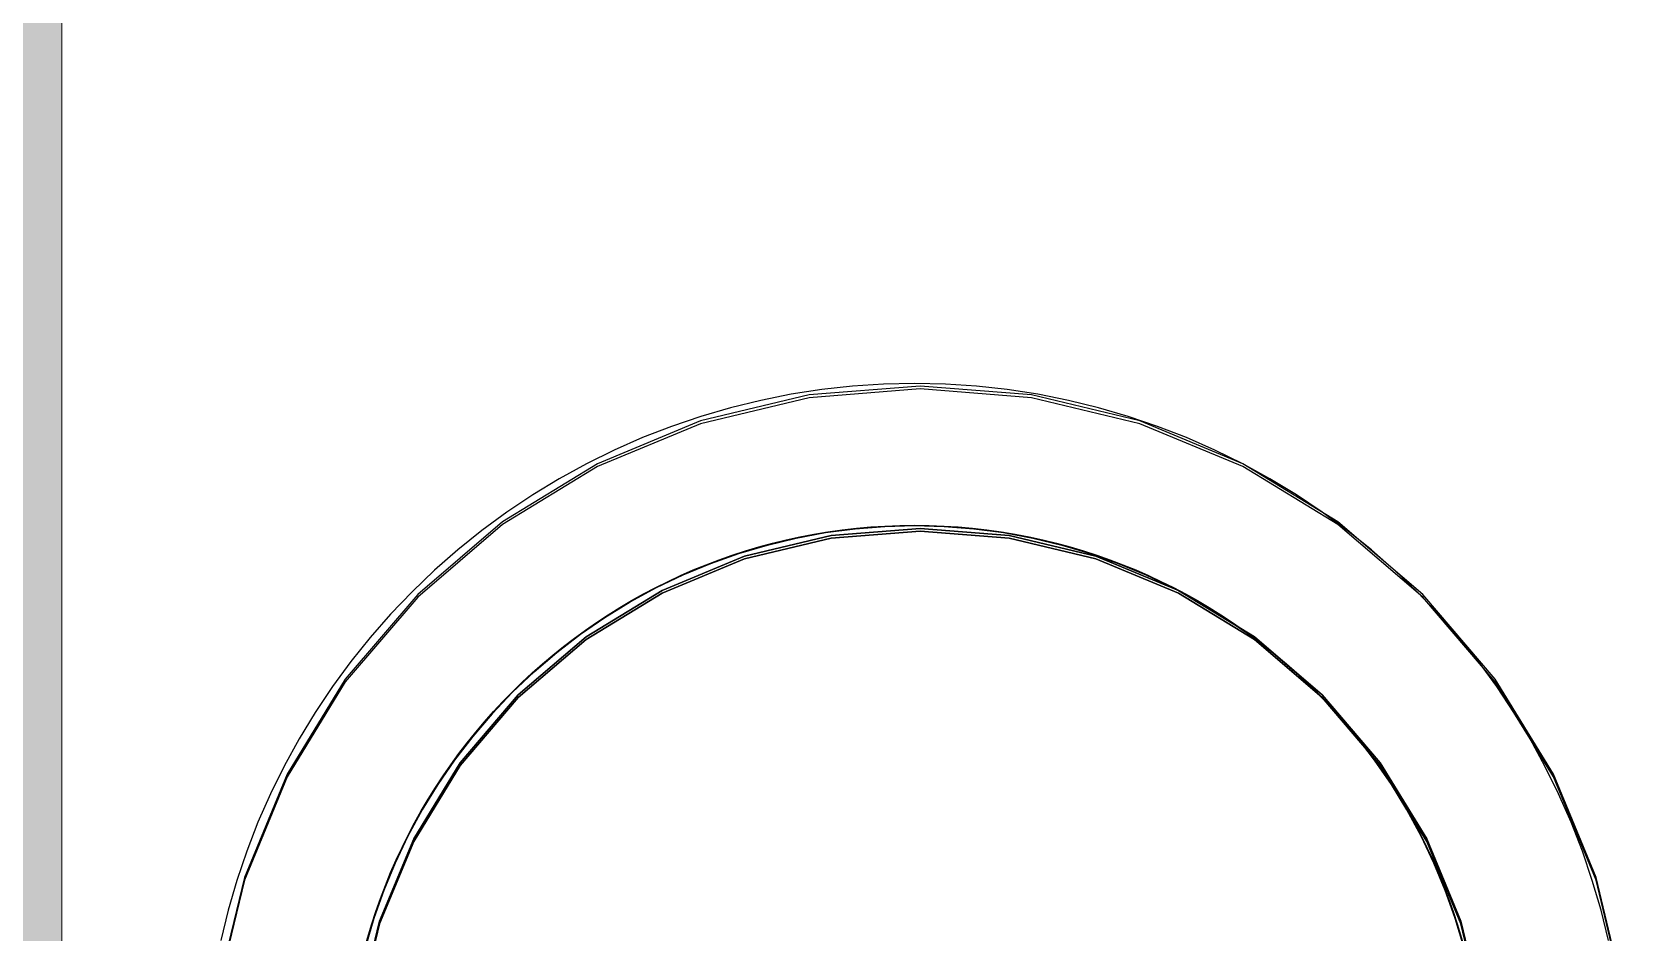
# Model space of a CAD drawing. Header units: millimetres. Extents: x 0 to 59350, y 0 to 29700.
# Drawn here: x 40432.52 to 40460.5, y 18116.56 to 18132.4 of the extents above; entities that cross this region are included whole.
import ezdxf

# ---------------------------------------------------------------- set-up
doc = ezdxf.new("R2010")
doc.units = ezdxf.units.MM
doc.linetypes.add('PUNKT2_S9', pattern=[1, 0, -1])
doc.layers.add('Slab', color=7, linetype='Continuous', lineweight=50)
doc.layers.add('Standard', color=7, linetype='Continuous', lineweight=25)

msp = doc.modelspace()

# ---------------------------------------------------------------- hatches: boundary and pattern name
at = {"layer": 'Standard', "linetype": 'PUNKT2_S9', "lineweight": 18}
h = msp.add_hatch(color=59, dxfattribs=at)
h.paths.add_polyline_path([(40433.049, 19918.72), (40433.049, 21521.22), (40408.049, 21496.22), (40408.049, 19918.72)])
h.paths.add_polyline_path([(40433.049, 18021.22), (40433.049, 18348.72), (40408.049, 18348.72), (40408.049, 18046.22)])
h.paths.add_polyline_path([(40408.049, 19641.22), (40408.049, 18626.22), (40433.049, 18626.22), (40433.049, 19641.22)])

# ---------------------------------------------------------------- linework, layer by layer
at = {"layer": 'Slab', "color": 7, "linetype": 'Continuous', "lineweight": -3}
for p, q in [((40448.15, 18126.165), (40446.195, 18126.012)), ((40448.15, 18126.165), (40446.195, 18126.012)), ((40446.96, 18126.165), (40446.418, 18126.106)), ((40446.96, 18126.165), (40446.418, 18126.106)), ((40446.96, 18126.165), (40446.418, 18126.106)), ((40446.96, 18126.165), (40446.418, 18126.106)), ((40447.504, 18126.201), (40446.96, 18126.165)), ((40447.504, 18126.201), (40446.96, 18126.165)), ((40447.504, 18126.201), (40446.96, 18126.165)), ((40447.504, 18126.201), (40446.96, 18126.165)), ((40448.049, 18126.213), (40447.504, 18126.201)), ((40448.049, 18126.213), (40447.504, 18126.201)), ((40448.049, 18126.213), (40447.504, 18126.201)), ((40448.049, 18126.213), (40447.504, 18126.201)), ((40448.595, 18126.201), (40448.049, 18126.213)), ((40448.595, 18126.201), (40448.049, 18126.213)), ((40448.595, 18126.201), (40448.049, 18126.213)), ((40448.595, 18126.201), (40448.049, 18126.213)), ((40450.106, 18126.012), (40448.15, 18126.165)), ((40450.106, 18126.012), (40448.15, 18126.165)), ((40449.139, 18126.165), (40448.595, 18126.201)), ((40449.139, 18126.165), (40448.595, 18126.201)), ((40449.139, 18126.165), (40448.595, 18126.201)), ((40449.139, 18126.165), (40448.595, 18126.201)), ((40449.681, 18126.106), (40449.139, 18126.165)), ((40449.681, 18126.106), (40449.139, 18126.165)), ((40449.681, 18126.106), (40449.139, 18126.165)), ((40449.681, 18126.106), (40449.139, 18126.165)), ((40446.195, 18126.012), (40444.287, 18125.554)), ((40446.195, 18126.012), (40444.287, 18125.554)), ((40446.195, 18125.964), (40444.287, 18125.506)), ((40446.195, 18125.964), (40444.287, 18125.506)), ((40445.344, 18125.917), (40444.814, 18125.787)), ((40445.344, 18125.917), (40444.814, 18125.787)), ((40445.344, 18125.917), (40444.814, 18125.787)), ((40445.344, 18125.917), (40444.814, 18125.787)), ((40445.879, 18126.023), (40445.344, 18125.917)), ((40445.879, 18126.023), (40445.344, 18125.917)), ((40445.879, 18126.023), (40445.344, 18125.917)), ((40445.879, 18126.023), (40445.344, 18125.917)), ((40446.418, 18126.106), (40445.879, 18126.023)), ((40446.418, 18126.106), (40445.879, 18126.023)), ((40446.418, 18126.106), (40445.879, 18126.023)), ((40446.418, 18126.106), (40445.879, 18126.023)), ((40448.15, 18126.118), (40446.195, 18125.964)), ((40448.15, 18126.118), (40446.195, 18125.964)), ((40450.106, 18125.964), (40448.15, 18126.118)), ((40450.106, 18125.964), (40448.15, 18126.118)), ((40450.22, 18126.023), (40449.681, 18126.106)), ((40450.22, 18126.023), (40449.681, 18126.106)), ((40450.22, 18126.023), (40449.681, 18126.106)), ((40450.22, 18126.023), (40449.681, 18126.106)), ((40452.013, 18125.554), (40450.106, 18126.012)), ((40452.013, 18125.554), (40450.106, 18126.012)), ((40452.013, 18125.506), (40450.106, 18125.964)), ((40452.013, 18125.506), (40450.106, 18125.964)), ((40450.755, 18125.917), (40450.22, 18126.023)), ((40450.755, 18125.917), (40450.22, 18126.023)), ((40450.755, 18125.917), (40450.22, 18126.023)), ((40450.755, 18125.917), (40450.22, 18126.023)), ((40451.285, 18125.787), (40450.755, 18125.917)), ((40451.285, 18125.787), (40450.755, 18125.917)), ((40451.285, 18125.787), (40450.755, 18125.917)), ((40451.285, 18125.787), (40450.755, 18125.917)), ((40444.291, 18125.634), (40443.774, 18125.459)), ((40444.291, 18125.634), (40443.774, 18125.459)), ((40444.291, 18125.634), (40443.774, 18125.459)), ((40444.291, 18125.634), (40443.774, 18125.459)), ((40444.814, 18125.787), (40444.291, 18125.634)), ((40444.814, 18125.787), (40444.291, 18125.634)), ((40444.814, 18125.787), (40444.291, 18125.634)), ((40444.814, 18125.787), (40444.291, 18125.634)), ((40451.808, 18125.634), (40451.285, 18125.787)), ((40451.808, 18125.634), (40451.285, 18125.787)), ((40451.808, 18125.634), (40451.285, 18125.787)), ((40451.808, 18125.634), (40451.285, 18125.787)), ((40452.325, 18125.459), (40451.808, 18125.634)), ((40452.325, 18125.459), (40451.808, 18125.634)), ((40452.325, 18125.459), (40451.808, 18125.634)), ((40452.325, 18125.459), (40451.808, 18125.634)), ((40444.287, 18125.554), (40442.475, 18124.803)), ((40444.287, 18125.554), (40442.475, 18124.803)), ((40444.287, 18125.506), (40442.475, 18124.756)), ((40444.287, 18125.506), (40442.475, 18124.756)), ((40443.774, 18125.459), (40443.266, 18125.261)), ((40443.774, 18125.459), (40443.266, 18125.261)), ((40443.774, 18125.459), (40443.266, 18125.261)), ((40443.774, 18125.459), (40443.266, 18125.261)), ((40453.825, 18124.803), (40452.013, 18125.554)), ((40453.825, 18124.803), (40452.013, 18125.554)), ((40453.825, 18124.756), (40452.013, 18125.506)), ((40453.825, 18124.756), (40452.013, 18125.506)), ((40452.833, 18125.261), (40452.325, 18125.459)), ((40452.833, 18125.261), (40452.325, 18125.459)), ((40452.833, 18125.261), (40452.325, 18125.459)), ((40452.833, 18125.261), (40452.325, 18125.459)), ((40442.767, 18125.042), (40442.278, 18124.801)), ((40442.767, 18125.042), (40442.278, 18124.801)), ((40442.767, 18125.042), (40442.278, 18124.801)), ((40442.767, 18125.042), (40442.278, 18124.801)), ((40443.266, 18125.261), (40442.767, 18125.042)), ((40443.266, 18125.261), (40442.767, 18125.042)), ((40443.266, 18125.261), (40442.767, 18125.042)), ((40443.266, 18125.261), (40442.767, 18125.042)), ((40453.332, 18125.042), (40452.833, 18125.261)), ((40453.332, 18125.042), (40452.833, 18125.261)), ((40453.332, 18125.042), (40452.833, 18125.261)), ((40453.332, 18125.042), (40452.833, 18125.261)), ((40453.821, 18124.801), (40453.332, 18125.042)), ((40453.821, 18124.801), (40453.332, 18125.042)), ((40453.821, 18124.801), (40453.332, 18125.042)), ((40453.821, 18124.801), (40453.332, 18125.042)), ((40442.475, 18124.803), (40440.803, 18123.778)), ((40442.475, 18124.803), (40440.803, 18123.778)), ((40442.475, 18124.756), (40440.803, 18123.731)), ((40442.475, 18124.756), (40440.803, 18123.731)), ((40442.278, 18124.801), (40441.799, 18124.538)), ((40442.278, 18124.801), (40441.799, 18124.538)), ((40442.278, 18124.801), (40441.799, 18124.538)), ((40442.278, 18124.801), (40441.799, 18124.538)), ((40454.299, 18124.538), (40453.821, 18124.801)), ((40454.299, 18124.538), (40453.821, 18124.801)), ((40454.299, 18124.538), (40453.821, 18124.801)), ((40454.299, 18124.538), (40453.821, 18124.801)), ((40455.497, 18123.778), (40453.825, 18124.803)), ((40455.497, 18123.778), (40453.825, 18124.803)), ((40455.497, 18123.731), (40453.825, 18124.756)), ((40455.497, 18123.731), (40453.825, 18124.756)), ((40441.799, 18124.538), (40441.333, 18124.255)), ((40441.799, 18124.538), (40441.333, 18124.255)), ((40441.799, 18124.538), (40441.333, 18124.255)), ((40441.799, 18124.538), (40441.333, 18124.255)), ((40454.766, 18124.255), (40454.299, 18124.538)), ((40454.766, 18124.255), (40454.299, 18124.538)), ((40454.766, 18124.255), (40454.299, 18124.538)), ((40454.766, 18124.255), (40454.299, 18124.538)), ((40441.333, 18124.255), (40440.88, 18123.952)), ((40441.333, 18124.255), (40440.88, 18123.952)), ((40441.333, 18124.255), (40440.88, 18123.952)), ((40441.333, 18124.255), (40440.88, 18123.952)), ((40455.219, 18123.952), (40454.766, 18124.255)), ((40455.219, 18123.952), (40454.766, 18124.255)), ((40455.219, 18123.952), (40454.766, 18124.255)), ((40455.219, 18123.952), (40454.766, 18124.255)), ((40440.88, 18123.952), (40440.44, 18123.63)), ((40440.88, 18123.952), (40440.44, 18123.63)), ((40440.88, 18123.952), (40440.44, 18123.63)), ((40440.88, 18123.952), (40440.44, 18123.63)), ((40455.659, 18123.63), (40455.219, 18123.952)), ((40455.659, 18123.63), (40455.219, 18123.952)), ((40455.659, 18123.63), (40455.219, 18123.952)), ((40455.659, 18123.63), (40455.219, 18123.952)), ((40440.803, 18123.778), (40439.311, 18122.504)), ((40440.803, 18123.778), (40439.311, 18122.504)), ((40440.803, 18123.731), (40439.311, 18122.457)), ((40440.803, 18123.731), (40439.311, 18122.457)), ((40440.44, 18123.63), (40440.015, 18123.289)), ((40440.44, 18123.63), (40440.015, 18123.289)), ((40440.44, 18123.63), (40440.015, 18123.289)), ((40440.44, 18123.63), (40440.015, 18123.289)), ((40446.485, 18123.59), (40447.004, 18123.658)), ((40447.004, 18123.658), (40446.485, 18123.59)), ((40447.004, 18123.658), (40446.485, 18123.59)), ((40446.485, 18123.59), (40447.004, 18123.658)), ((40447.004, 18123.658), (40446.485, 18123.59)), ((40446.485, 18123.59), (40447.004, 18123.658)), ((40446.586, 18123.542), (40448.15, 18123.665)), ((40448.15, 18123.665), (40446.586, 18123.542)), ((40446.586, 18123.495), (40448.15, 18123.618)), ((40448.15, 18123.618), (40446.586, 18123.495)), ((40447.004, 18123.658), (40447.526, 18123.699)), ((40447.526, 18123.699), (40447.004, 18123.658)), ((40447.526, 18123.699), (40447.004, 18123.658)), ((40447.004, 18123.658), (40447.526, 18123.699)), ((40447.526, 18123.699), (40447.004, 18123.658)), ((40447.004, 18123.658), (40447.526, 18123.699)), ((40447.526, 18123.699), (40448.049, 18123.713)), ((40448.049, 18123.713), (40447.526, 18123.699)), ((40448.049, 18123.713), (40447.526, 18123.699)), ((40447.526, 18123.699), (40448.049, 18123.713)), ((40448.049, 18123.713), (40447.526, 18123.699)), ((40447.526, 18123.699), (40448.049, 18123.713)), ((40448.049, 18123.713), (40448.573, 18123.699)), ((40448.573, 18123.699), (40448.049, 18123.713)), ((40448.573, 18123.699), (40448.049, 18123.713)), ((40448.049, 18123.713), (40448.573, 18123.699)), ((40448.573, 18123.699), (40448.049, 18123.713)), ((40448.049, 18123.713), (40448.573, 18123.699)), ((40448.15, 18123.665), (40449.715, 18123.542)), ((40449.715, 18123.542), (40448.15, 18123.665)), ((40448.15, 18123.618), (40449.715, 18123.495)), ((40449.715, 18123.495), (40448.15, 18123.618)), ((40448.573, 18123.699), (40449.095, 18123.658)), ((40449.095, 18123.658), (40448.573, 18123.699)), ((40449.095, 18123.658), (40448.573, 18123.699)), ((40448.573, 18123.699), (40449.095, 18123.658)), ((40449.095, 18123.658), (40448.573, 18123.699)), ((40448.573, 18123.699), (40449.095, 18123.658)), ((40449.095, 18123.658), (40449.614, 18123.59)), ((40449.614, 18123.59), (40449.095, 18123.658)), ((40449.614, 18123.59), (40449.095, 18123.658)), ((40449.095, 18123.658), (40449.614, 18123.59)), ((40449.614, 18123.59), (40449.095, 18123.658)), ((40449.095, 18123.658), (40449.614, 18123.59)), ((40456.989, 18122.504), (40455.497, 18123.778)), ((40456.989, 18122.504), (40455.497, 18123.778)), ((40456.989, 18122.457), (40455.497, 18123.731)), ((40456.989, 18122.457), (40455.497, 18123.731)), ((40456.084, 18123.289), (40455.659, 18123.63)), ((40456.084, 18123.289), (40455.659, 18123.63)), ((40456.084, 18123.289), (40455.659, 18123.63)), ((40456.084, 18123.289), (40455.659, 18123.63)), ((40444.959, 18123.224), (40445.461, 18123.372)), ((40445.461, 18123.372), (40444.959, 18123.224)), ((40445.461, 18123.372), (40444.959, 18123.224)), ((40444.959, 18123.224), (40445.461, 18123.372)), ((40445.461, 18123.372), (40444.959, 18123.224)), ((40444.959, 18123.224), (40445.461, 18123.372)), ((40445.06, 18123.176), (40446.586, 18123.542)), ((40446.586, 18123.542), (40445.06, 18123.176)), ((40445.06, 18123.129), (40446.586, 18123.495)), ((40446.586, 18123.495), (40445.06, 18123.129)), ((40445.461, 18123.372), (40445.97, 18123.494)), ((40445.97, 18123.494), (40445.461, 18123.372)), ((40445.97, 18123.494), (40445.461, 18123.372)), ((40445.461, 18123.372), (40445.97, 18123.494)), ((40445.97, 18123.494), (40445.461, 18123.372)), ((40445.461, 18123.372), (40445.97, 18123.494)), ((40445.97, 18123.494), (40446.485, 18123.59)), ((40446.485, 18123.59), (40445.97, 18123.494)), ((40446.485, 18123.59), (40445.97, 18123.494)), ((40445.97, 18123.494), (40446.485, 18123.59)), ((40446.485, 18123.59), (40445.97, 18123.494)), ((40445.97, 18123.494), (40446.485, 18123.59)), ((40449.614, 18123.59), (40450.129, 18123.494)), ((40450.129, 18123.494), (40449.614, 18123.59)), ((40450.129, 18123.494), (40449.614, 18123.59)), ((40449.614, 18123.59), (40450.129, 18123.494)), ((40450.129, 18123.494), (40449.614, 18123.59)), ((40449.614, 18123.59), (40450.129, 18123.494)), ((40449.715, 18123.542), (40451.24, 18123.176)), ((40451.24, 18123.176), (40449.715, 18123.542)), ((40449.715, 18123.495), (40451.24, 18123.129)), ((40451.24, 18123.129), (40449.715, 18123.495)), ((40450.129, 18123.494), (40450.638, 18123.372)), ((40450.638, 18123.372), (40450.129, 18123.494)), ((40450.638, 18123.372), (40450.129, 18123.494)), ((40450.129, 18123.494), (40450.638, 18123.372)), ((40450.638, 18123.372), (40450.129, 18123.494)), ((40450.129, 18123.494), (40450.638, 18123.372)), ((40450.638, 18123.372), (40451.14, 18123.224)), ((40451.14, 18123.224), (40450.638, 18123.372)), ((40451.14, 18123.224), (40450.638, 18123.372)), ((40450.638, 18123.372), (40451.14, 18123.224)), ((40451.14, 18123.224), (40450.638, 18123.372)), ((40450.638, 18123.372), (40451.14, 18123.224)), ((40440.015, 18123.289), (40439.605, 18122.929)), ((40440.015, 18123.289), (40439.605, 18122.929)), ((40440.015, 18123.289), (40439.605, 18122.929)), ((40440.015, 18123.289), (40439.605, 18122.929)), ((40443.61, 18122.575), (40445.06, 18123.176)), ((40445.06, 18123.176), (40443.61, 18122.575)), ((40443.61, 18122.528), (40445.06, 18123.129)), ((40445.06, 18123.129), (40443.61, 18122.528)), ((40443.982, 18122.848), (40444.466, 18123.049)), ((40444.466, 18123.049), (40443.982, 18122.848)), ((40444.466, 18123.049), (40443.982, 18122.848)), ((40443.982, 18122.848), (40444.466, 18123.049)), ((40444.466, 18123.049), (40443.982, 18122.848)), ((40443.982, 18122.848), (40444.466, 18123.049)), ((40444.466, 18123.049), (40444.959, 18123.224)), ((40444.959, 18123.224), (40444.466, 18123.049)), ((40444.959, 18123.224), (40444.466, 18123.049)), ((40444.466, 18123.049), (40444.959, 18123.224)), ((40444.959, 18123.224), (40444.466, 18123.049)), ((40444.466, 18123.049), (40444.959, 18123.224)), ((40451.14, 18123.224), (40451.633, 18123.049)), ((40451.633, 18123.049), (40451.14, 18123.224)), ((40451.633, 18123.049), (40451.14, 18123.224)), ((40451.14, 18123.224), (40451.633, 18123.049)), ((40451.633, 18123.049), (40451.14, 18123.224)), ((40451.14, 18123.224), (40451.633, 18123.049)), ((40451.24, 18123.176), (40452.69, 18122.575)), ((40452.69, 18122.575), (40451.24, 18123.176)), ((40451.24, 18123.129), (40452.69, 18122.528)), ((40452.69, 18122.528), (40451.24, 18123.129)), ((40451.633, 18123.049), (40452.117, 18122.848)), ((40452.117, 18122.848), (40451.633, 18123.049)), ((40452.117, 18122.848), (40451.633, 18123.049)), ((40451.633, 18123.049), (40452.117, 18122.848)), ((40452.117, 18122.848), (40451.633, 18123.049)), ((40451.633, 18123.049), (40452.117, 18122.848)), ((40456.494, 18122.929), (40456.084, 18123.289)), ((40456.494, 18122.929), (40456.084, 18123.289)), ((40456.494, 18122.929), (40456.084, 18123.289)), ((40456.494, 18122.929), (40456.084, 18123.289)), ((40439.605, 18122.929), (40439.211, 18122.552)), ((40439.605, 18122.929), (40439.211, 18122.552)), ((40439.605, 18122.929), (40439.211, 18122.552)), ((40439.605, 18122.929), (40439.211, 18122.552)), ((40443.51, 18122.623), (40443.982, 18122.848)), ((40443.982, 18122.848), (40443.51, 18122.623)), ((40443.982, 18122.848), (40443.51, 18122.623)), ((40443.51, 18122.623), (40443.982, 18122.848)), ((40443.982, 18122.848), (40443.51, 18122.623)), ((40443.51, 18122.623), (40443.982, 18122.848)), ((40452.117, 18122.848), (40452.589, 18122.623)), ((40452.589, 18122.623), (40452.117, 18122.848)), ((40452.589, 18122.623), (40452.117, 18122.848)), ((40452.117, 18122.848), (40452.589, 18122.623)), ((40452.589, 18122.623), (40452.117, 18122.848)), ((40452.117, 18122.848), (40452.589, 18122.623)), ((40456.888, 18122.552), (40456.494, 18122.929)), ((40456.888, 18122.552), (40456.494, 18122.929)), ((40456.888, 18122.552), (40456.494, 18122.929)), ((40456.888, 18122.552), (40456.494, 18122.929)), ((40439.311, 18122.504), (40438.037, 18121.013)), ((40439.311, 18122.504), (40438.037, 18121.013)), ((40439.211, 18122.552), (40438.833, 18122.158)), ((40439.211, 18122.552), (40438.833, 18122.158)), ((40439.211, 18122.552), (40438.833, 18122.158)), ((40439.211, 18122.552), (40438.833, 18122.158)), ((40442.272, 18121.756), (40443.61, 18122.575)), ((40443.61, 18122.575), (40442.272, 18121.756)), ((40442.272, 18121.708), (40443.61, 18122.528)), ((40443.61, 18122.528), (40442.272, 18121.708)), ((40443.049, 18122.373), (40443.51, 18122.623)), ((40443.51, 18122.623), (40443.049, 18122.373)), ((40443.51, 18122.623), (40443.049, 18122.373)), ((40443.049, 18122.373), (40443.51, 18122.623)), ((40443.51, 18122.623), (40443.049, 18122.373)), ((40443.049, 18122.373), (40443.51, 18122.623)), ((40452.589, 18122.623), (40453.049, 18122.373)), ((40453.049, 18122.373), (40452.589, 18122.623)), ((40453.049, 18122.373), (40452.589, 18122.623)), ((40452.589, 18122.623), (40453.049, 18122.373)), ((40453.049, 18122.373), (40452.589, 18122.623)), ((40452.589, 18122.623), (40453.049, 18122.373)), ((40452.69, 18122.575), (40454.028, 18121.756)), ((40454.028, 18121.756), (40452.69, 18122.575)), ((40452.69, 18122.528), (40454.028, 18121.708)), ((40454.028, 18121.708), (40452.69, 18122.528)), ((40457.265, 18122.158), (40456.888, 18122.552)), ((40457.265, 18122.158), (40456.888, 18122.552)), ((40457.265, 18122.158), (40456.888, 18122.552)), ((40457.265, 18122.158), (40456.888, 18122.552)), ((40458.263, 18121.013), (40456.989, 18122.504)), ((40458.263, 18121.013), (40456.989, 18122.504)), ((40439.311, 18122.457), (40438.037, 18120.965)), ((40439.311, 18122.457), (40438.037, 18120.965)), ((40442.603, 18122.1), (40443.049, 18122.373)), ((40443.049, 18122.373), (40442.603, 18122.1)), ((40443.049, 18122.373), (40442.603, 18122.1)), ((40442.603, 18122.1), (40443.049, 18122.373)), ((40443.049, 18122.373), (40442.603, 18122.1)), ((40442.603, 18122.1), (40443.049, 18122.373)), ((40453.049, 18122.373), (40453.496, 18122.1)), ((40453.496, 18122.1), (40453.049, 18122.373)), ((40453.496, 18122.1), (40453.049, 18122.373)), ((40453.049, 18122.373), (40453.496, 18122.1)), ((40453.496, 18122.1), (40453.049, 18122.373)), ((40453.049, 18122.373), (40453.496, 18122.1)), ((40458.263, 18120.965), (40456.989, 18122.457)), ((40458.263, 18120.965), (40456.989, 18122.457)), ((40438.833, 18122.158), (40438.474, 18121.748)), ((40438.833, 18122.158), (40438.474, 18121.748)), ((40438.833, 18122.158), (40438.474, 18121.748)), ((40438.833, 18122.158), (40438.474, 18121.748)), ((40442.172, 18121.803), (40442.603, 18122.1)), ((40442.603, 18122.1), (40442.172, 18121.803)), ((40442.603, 18122.1), (40442.172, 18121.803)), ((40442.172, 18121.803), (40442.603, 18122.1)), ((40442.603, 18122.1), (40442.172, 18121.803)), ((40442.172, 18121.803), (40442.603, 18122.1)), ((40453.496, 18122.1), (40453.927, 18121.803)), ((40453.927, 18121.803), (40453.496, 18122.1)), ((40453.927, 18121.803), (40453.496, 18122.1)), ((40453.496, 18122.1), (40453.927, 18121.803)), ((40453.927, 18121.803), (40453.496, 18122.1)), ((40453.496, 18122.1), (40453.927, 18121.803)), ((40457.625, 18121.748), (40457.265, 18122.158)), ((40457.625, 18121.748), (40457.265, 18122.158)), ((40457.625, 18121.748), (40457.265, 18122.158)), ((40457.625, 18121.748), (40457.265, 18122.158)), ((40438.474, 18121.748), (40438.133, 18121.323)), ((40438.474, 18121.748), (40438.133, 18121.323)), ((40438.474, 18121.748), (40438.133, 18121.323)), ((40438.474, 18121.748), (40438.133, 18121.323)), ((40441.079, 18120.737), (40442.272, 18121.756)), ((40442.272, 18121.756), (40441.079, 18120.737)), ((40441.079, 18120.689), (40442.272, 18121.708)), ((40442.272, 18121.708), (40441.079, 18120.689)), ((40441.756, 18121.484), (40442.172, 18121.803)), ((40442.172, 18121.803), (40441.756, 18121.484)), ((40442.172, 18121.803), (40441.756, 18121.484)), ((40441.756, 18121.484), (40442.172, 18121.803)), ((40442.172, 18121.803), (40441.756, 18121.484)), ((40441.756, 18121.484), (40442.172, 18121.803)), ((40453.927, 18121.803), (40454.343, 18121.484)), ((40454.343, 18121.484), (40453.927, 18121.803)), ((40454.343, 18121.484), (40453.927, 18121.803)), ((40453.927, 18121.803), (40454.343, 18121.484)), ((40454.343, 18121.484), (40453.927, 18121.803)), ((40453.927, 18121.803), (40454.343, 18121.484)), ((40454.028, 18121.756), (40455.221, 18120.737)), ((40455.221, 18120.737), (40454.028, 18121.756)), ((40454.028, 18121.708), (40455.221, 18120.689)), ((40455.221, 18120.689), (40454.028, 18121.708)), ((40457.966, 18121.323), (40457.625, 18121.748)), ((40457.966, 18121.323), (40457.625, 18121.748)), ((40457.966, 18121.323), (40457.625, 18121.748)), ((40457.966, 18121.323), (40457.625, 18121.748)), ((40441.358, 18121.144), (40441.756, 18121.484)), ((40441.756, 18121.484), (40441.358, 18121.144)), ((40441.756, 18121.484), (40441.358, 18121.144)), ((40441.358, 18121.144), (40441.756, 18121.484)), ((40441.756, 18121.484), (40441.358, 18121.144)), ((40441.358, 18121.144), (40441.756, 18121.484)), ((40454.343, 18121.484), (40454.741, 18121.144)), ((40454.741, 18121.144), (40454.343, 18121.484)), ((40454.741, 18121.144), (40454.343, 18121.484)), ((40454.343, 18121.484), (40454.741, 18121.144)), ((40454.741, 18121.144), (40454.343, 18121.484)), ((40454.343, 18121.484), (40454.741, 18121.144)), ((40438.133, 18121.323), (40437.81, 18120.883)), ((40438.133, 18121.323), (40437.81, 18120.883)), ((40438.133, 18121.323), (40437.81, 18120.883)), ((40438.133, 18121.323), (40437.81, 18120.883)), ((40440.978, 18120.784), (40441.358, 18121.144)), ((40441.358, 18121.144), (40440.978, 18120.784)), ((40441.358, 18121.144), (40440.978, 18120.784)), ((40440.978, 18120.784), (40441.358, 18121.144)), ((40441.358, 18121.144), (40440.978, 18120.784)), ((40440.978, 18120.784), (40441.358, 18121.144)), ((40454.741, 18121.144), (40455.121, 18120.784)), ((40455.121, 18120.784), (40454.741, 18121.144)), ((40455.121, 18120.784), (40454.741, 18121.144)), ((40454.741, 18121.144), (40455.121, 18120.784)), ((40455.121, 18120.784), (40454.741, 18121.144)), ((40454.741, 18121.144), (40455.121, 18120.784)), ((40458.289, 18120.883), (40457.966, 18121.323)), ((40458.289, 18120.883), (40457.966, 18121.323)), ((40458.289, 18120.883), (40457.966, 18121.323)), ((40458.289, 18120.883), (40457.966, 18121.323)), ((40438.037, 18121.013), (40437.013, 18119.34)), ((40438.037, 18121.013), (40437.013, 18119.34)), ((40438.037, 18120.965), (40437.013, 18119.293)), ((40438.037, 18120.965), (40437.013, 18119.293)), ((40437.81, 18120.883), (40437.507, 18120.429)), ((40437.81, 18120.883), (40437.507, 18120.429)), ((40437.81, 18120.883), (40437.507, 18120.429)), ((40437.81, 18120.883), (40437.507, 18120.429)), ((40459.288, 18119.34), (40458.263, 18121.013)), ((40459.288, 18119.34), (40458.263, 18121.013)), ((40459.288, 18119.293), (40458.263, 18120.965)), ((40459.288, 18119.293), (40458.263, 18120.965)), ((40458.592, 18120.429), (40458.289, 18120.883)), ((40458.592, 18120.429), (40458.289, 18120.883)), ((40458.592, 18120.429), (40458.289, 18120.883)), ((40458.592, 18120.429), (40458.289, 18120.883)), ((40440.06, 18119.543), (40441.079, 18120.737)), ((40441.079, 18120.737), (40440.06, 18119.543)), ((40440.06, 18119.496), (40441.079, 18120.689)), ((40441.079, 18120.689), (40440.06, 18119.496)), ((40440.618, 18120.404), (40440.978, 18120.784)), ((40440.978, 18120.784), (40440.618, 18120.404)), ((40440.978, 18120.784), (40440.618, 18120.404)), ((40440.618, 18120.404), (40440.978, 18120.784)), ((40440.978, 18120.784), (40440.618, 18120.404)), ((40440.618, 18120.404), (40440.978, 18120.784)), ((40455.121, 18120.784), (40455.481, 18120.404)), ((40455.481, 18120.404), (40455.121, 18120.784)), ((40455.481, 18120.404), (40455.121, 18120.784)), ((40455.121, 18120.784), (40455.481, 18120.404)), ((40455.481, 18120.404), (40455.121, 18120.784)), ((40455.121, 18120.784), (40455.481, 18120.404)), ((40455.221, 18120.737), (40456.24, 18119.543)), ((40456.24, 18119.543), (40455.221, 18120.737)), ((40455.221, 18120.689), (40456.24, 18119.496)), ((40456.24, 18119.496), (40455.221, 18120.689)), ((40437.507, 18120.429), (40437.224, 18119.963)), ((40437.507, 18120.429), (40437.224, 18119.963)), ((40437.507, 18120.429), (40437.224, 18119.963)), ((40437.507, 18120.429), (40437.224, 18119.963)), ((40440.278, 18120.006), (40440.618, 18120.404)), ((40440.618, 18120.404), (40440.278, 18120.006)), ((40440.618, 18120.404), (40440.278, 18120.006)), ((40440.278, 18120.006), (40440.618, 18120.404)), ((40440.618, 18120.404), (40440.278, 18120.006)), ((40440.278, 18120.006), (40440.618, 18120.404)), ((40455.481, 18120.404), (40455.821, 18120.006)), ((40455.821, 18120.006), (40455.481, 18120.404)), ((40455.821, 18120.006), (40455.481, 18120.404)), ((40455.481, 18120.404), (40455.821, 18120.006)), ((40455.821, 18120.006), (40455.481, 18120.404)), ((40455.481, 18120.404), (40455.821, 18120.006)), ((40458.875, 18119.963), (40458.592, 18120.429)), ((40458.875, 18119.963), (40458.592, 18120.429)), ((40458.875, 18119.963), (40458.592, 18120.429)), ((40458.875, 18119.963), (40458.592, 18120.429)), ((40439.959, 18119.591), (40440.278, 18120.006)), ((40440.278, 18120.006), (40439.959, 18119.591)), ((40440.278, 18120.006), (40439.959, 18119.591)), ((40439.959, 18119.591), (40440.278, 18120.006)), ((40440.278, 18120.006), (40439.959, 18119.591)), ((40439.959, 18119.591), (40440.278, 18120.006)), ((40455.821, 18120.006), (40456.14, 18119.591)), ((40456.14, 18119.591), (40455.821, 18120.006)), ((40456.14, 18119.591), (40455.821, 18120.006)), ((40455.821, 18120.006), (40456.14, 18119.591)), ((40456.14, 18119.591), (40455.821, 18120.006)), ((40455.821, 18120.006), (40456.14, 18119.591)), ((40437.224, 18119.963), (40436.962, 18119.485)), ((40437.224, 18119.963), (40436.962, 18119.485)), ((40437.224, 18119.963), (40436.962, 18119.485)), ((40437.224, 18119.963), (40436.962, 18119.485)), ((40459.137, 18119.485), (40458.875, 18119.963)), ((40459.137, 18119.485), (40458.875, 18119.963)), ((40459.137, 18119.485), (40458.875, 18119.963)), ((40459.137, 18119.485), (40458.875, 18119.963)), ((40436.962, 18119.485), (40436.721, 18118.996)), ((40436.962, 18119.485), (40436.721, 18118.996)), ((40436.962, 18119.485), (40436.721, 18118.996)), ((40436.962, 18119.485), (40436.721, 18118.996)), ((40439.24, 18118.205), (40440.06, 18119.543)), ((40440.06, 18119.543), (40439.24, 18118.205)), ((40439.24, 18118.158), (40440.06, 18119.496)), ((40440.06, 18119.496), (40439.24, 18118.158)), ((40439.663, 18119.159), (40439.959, 18119.591)), ((40439.959, 18119.591), (40439.663, 18119.159)), ((40439.959, 18119.591), (40439.663, 18119.159)), ((40439.663, 18119.159), (40439.959, 18119.591)), ((40439.959, 18119.591), (40439.663, 18119.159)), ((40439.663, 18119.159), (40439.959, 18119.591)), ((40456.14, 18119.591), (40456.436, 18119.159)), ((40456.436, 18119.159), (40456.14, 18119.591)), ((40456.436, 18119.159), (40456.14, 18119.591)), ((40456.14, 18119.591), (40456.436, 18119.159)), ((40456.436, 18119.159), (40456.14, 18119.591)), ((40456.14, 18119.591), (40456.436, 18119.159)), ((40456.24, 18119.543), (40457.06, 18118.205)), ((40457.06, 18118.205), (40456.24, 18119.543)), ((40456.24, 18119.496), (40457.06, 18118.158)), ((40457.06, 18118.158), (40456.24, 18119.496)), ((40459.378, 18118.996), (40459.137, 18119.485)), ((40459.378, 18118.996), (40459.137, 18119.485)), ((40459.378, 18118.996), (40459.137, 18119.485)), ((40459.378, 18118.996), (40459.137, 18119.485)), ((40437.013, 18119.34), (40436.262, 18117.528)), ((40437.013, 18119.34), (40436.262, 18117.528)), ((40437.013, 18119.293), (40436.262, 18117.481)), ((40437.013, 18119.293), (40436.262, 18117.481)), ((40439.389, 18118.713), (40439.663, 18119.159)), ((40439.663, 18119.159), (40439.389, 18118.713)), ((40439.663, 18119.159), (40439.389, 18118.713)), ((40439.389, 18118.713), (40439.663, 18119.159)), ((40439.663, 18119.159), (40439.389, 18118.713)), ((40439.389, 18118.713), (40439.663, 18119.159)), ((40456.436, 18119.159), (40456.71, 18118.713)), ((40456.71, 18118.713), (40456.436, 18119.159)), ((40456.71, 18118.713), (40456.436, 18119.159)), ((40456.436, 18119.159), (40456.71, 18118.713)), ((40456.71, 18118.713), (40456.436, 18119.159)), ((40456.436, 18119.159), (40456.71, 18118.713)), ((40460.038, 18117.528), (40459.288, 18119.34)), ((40460.038, 18117.528), (40459.288, 18119.34)), ((40460.038, 18117.481), (40459.288, 18119.293)), ((40460.038, 18117.481), (40459.288, 18119.293)), ((40436.721, 18118.996), (40436.501, 18118.497)), ((40436.721, 18118.996), (40436.501, 18118.497)), ((40436.721, 18118.996), (40436.501, 18118.497)), ((40436.721, 18118.996), (40436.501, 18118.497)), ((40459.598, 18118.497), (40459.378, 18118.996)), ((40459.598, 18118.497), (40459.378, 18118.996)), ((40459.598, 18118.497), (40459.378, 18118.996)), ((40459.598, 18118.497), (40459.378, 18118.996)), ((40439.139, 18118.253), (40439.389, 18118.713)), ((40439.389, 18118.713), (40439.139, 18118.253)), ((40439.389, 18118.713), (40439.139, 18118.253)), ((40439.139, 18118.253), (40439.389, 18118.713)), ((40439.389, 18118.713), (40439.139, 18118.253)), ((40439.139, 18118.253), (40439.389, 18118.713)), ((40456.71, 18118.713), (40456.96, 18118.253)), ((40456.96, 18118.253), (40456.71, 18118.713)), ((40456.96, 18118.253), (40456.71, 18118.713)), ((40456.71, 18118.713), (40456.96, 18118.253)), ((40456.96, 18118.253), (40456.71, 18118.713)), ((40456.71, 18118.713), (40456.96, 18118.253)), ((40436.501, 18118.497), (40436.303, 18117.988)), ((40436.501, 18118.497), (40436.303, 18117.988)), ((40436.501, 18118.497), (40436.303, 18117.988)), ((40436.501, 18118.497), (40436.303, 18117.988)), ((40459.796, 18117.988), (40459.598, 18118.497)), ((40459.796, 18117.988), (40459.598, 18118.497)), ((40459.796, 18117.988), (40459.598, 18118.497)), ((40459.796, 18117.988), (40459.598, 18118.497)), ((40438.64, 18116.756), (40439.24, 18118.205)), ((40439.24, 18118.205), (40438.64, 18116.756)), ((40438.64, 18116.708), (40439.24, 18118.158)), ((40439.24, 18118.158), (40438.64, 18116.708)), ((40438.914, 18117.78), (40439.139, 18118.253)), ((40439.139, 18118.253), (40438.914, 18117.78)), ((40439.139, 18118.253), (40438.914, 18117.78)), ((40438.914, 18117.78), (40439.139, 18118.253)), ((40439.139, 18118.253), (40438.914, 18117.78)), ((40438.914, 18117.78), (40439.139, 18118.253)), ((40456.96, 18118.253), (40457.185, 18117.78)), ((40457.185, 18117.78), (40456.96, 18118.253)), ((40457.185, 18117.78), (40456.96, 18118.253)), ((40456.96, 18118.253), (40457.185, 18117.78)), ((40457.185, 18117.78), (40456.96, 18118.253)), ((40456.96, 18118.253), (40457.185, 18117.78)), ((40457.06, 18118.205), (40457.661, 18116.756)), ((40457.661, 18116.756), (40457.06, 18118.205)), ((40457.06, 18118.158), (40457.661, 18116.708)), ((40457.661, 18116.708), (40457.06, 18118.158)), ((40436.303, 18117.988), (40436.128, 18117.472)), ((40436.303, 18117.988), (40436.128, 18117.472)), ((40436.303, 18117.988), (40436.128, 18117.472)), ((40436.303, 18117.988), (40436.128, 18117.472)), ((40438.714, 18117.297), (40438.914, 18117.78)), ((40438.914, 18117.78), (40438.714, 18117.297)), ((40438.914, 18117.78), (40438.714, 18117.297)), ((40438.714, 18117.297), (40438.914, 18117.78)), ((40438.914, 18117.78), (40438.714, 18117.297)), ((40438.714, 18117.297), (40438.914, 18117.78)), ((40457.185, 18117.78), (40457.385, 18117.297)), ((40457.385, 18117.297), (40457.185, 18117.78)), ((40457.385, 18117.297), (40457.185, 18117.78)), ((40457.185, 18117.78), (40457.385, 18117.297)), ((40457.385, 18117.297), (40457.185, 18117.78)), ((40457.185, 18117.78), (40457.385, 18117.297)), ((40459.971, 18117.472), (40459.796, 18117.988)), ((40459.971, 18117.472), (40459.796, 18117.988)), ((40459.971, 18117.472), (40459.796, 18117.988)), ((40459.971, 18117.472), (40459.796, 18117.988)), ((40436.262, 18117.528), (40435.804, 18115.621)), ((40436.262, 18117.528), (40435.804, 18115.621)), ((40436.262, 18117.481), (40435.804, 18115.573)), ((40436.262, 18117.481), (40435.804, 18115.573)), ((40436.128, 18117.472), (40435.975, 18116.948)), ((40436.128, 18117.472), (40435.975, 18116.948)), ((40436.128, 18117.472), (40435.975, 18116.948)), ((40436.128, 18117.472), (40435.975, 18116.948)), ((40460.124, 18116.948), (40459.971, 18117.472)), ((40460.124, 18116.948), (40459.971, 18117.472)), ((40460.124, 18116.948), (40459.971, 18117.472)), ((40460.124, 18116.948), (40459.971, 18117.472)), ((40460.496, 18115.621), (40460.038, 18117.528)), ((40460.496, 18115.621), (40460.038, 18117.528)), ((40460.496, 18115.573), (40460.038, 18117.481)), ((40460.496, 18115.573), (40460.038, 18117.481)), ((40438.539, 18116.803), (40438.714, 18117.297)), ((40438.714, 18117.297), (40438.539, 18116.803)), ((40438.714, 18117.297), (40438.539, 18116.803)), ((40438.539, 18116.803), (40438.714, 18117.297)), ((40438.714, 18117.297), (40438.539, 18116.803)), ((40438.539, 18116.803), (40438.714, 18117.297)), ((40457.385, 18117.297), (40457.56, 18116.803)), ((40457.56, 18116.803), (40457.385, 18117.297)), ((40457.56, 18116.803), (40457.385, 18117.297)), ((40457.385, 18117.297), (40457.56, 18116.803)), ((40457.56, 18116.803), (40457.385, 18117.297)), ((40457.385, 18117.297), (40457.56, 18116.803)), ((40435.975, 18116.948), (40435.846, 18116.418)), ((40435.975, 18116.948), (40435.846, 18116.418)), ((40435.975, 18116.948), (40435.846, 18116.418)), ((40435.975, 18116.948), (40435.846, 18116.418)), ((40460.253, 18116.418), (40460.124, 18116.948)), ((40460.253, 18116.418), (40460.124, 18116.948)), ((40460.253, 18116.418), (40460.124, 18116.948)), ((40460.253, 18116.418), (40460.124, 18116.948)), ((40438.273, 18115.23), (40438.64, 18116.756)), ((40438.64, 18116.756), (40438.273, 18115.23)), ((40438.273, 18115.182), (40438.64, 18116.708)), ((40438.64, 18116.708), (40438.273, 18115.182)), ((40438.39, 18116.301), (40438.539, 18116.803)), ((40438.539, 18116.803), (40438.39, 18116.301)), ((40438.539, 18116.803), (40438.39, 18116.301)), ((40438.39, 18116.301), (40438.539, 18116.803)), ((40438.539, 18116.803), (40438.39, 18116.301)), ((40438.39, 18116.301), (40438.539, 18116.803)), ((40457.56, 18116.803), (40457.709, 18116.301)), ((40457.709, 18116.301), (40457.56, 18116.803)), ((40457.709, 18116.301), (40457.56, 18116.803)), ((40457.56, 18116.803), (40457.709, 18116.301)), ((40457.709, 18116.301), (40457.56, 18116.803)), ((40457.56, 18116.803), (40457.709, 18116.301)), ((40457.661, 18116.756), (40458.027, 18115.23)), ((40458.027, 18115.23), (40457.661, 18116.756)), ((40457.661, 18116.708), (40458.027, 18115.182)), ((40458.027, 18115.182), (40457.661, 18116.708))]:
    msp.add_line(p, q, dxfattribs=at)
at = {"layer": 'Slab', "color": 30, "linetype": 'Continuous', "lineweight": -3}
msp.add_circle((40448.049, 18113.72), 10, dxfattribs=at)
at = {"layer": 'Standard', "color": 36, "linetype": 'Continuous', "lineweight": 18}
msp.add_line((40433.049, 18076.22), (40433.049, 18348.72), dxfattribs=at)

doc.saveas('drawing.dxf')
